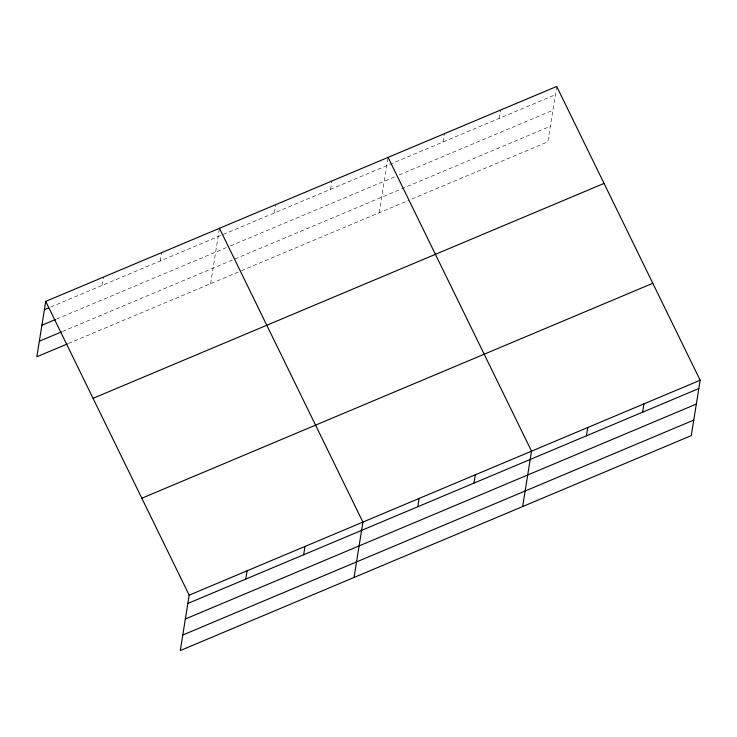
<?xml version="1.0" encoding="UTF-8"?>
<svg xmlns="http://www.w3.org/2000/svg" width="737" height="737" viewBox="0 0 737 737"><rect width="100%" height="100%" fill="white"/><g stroke="black" fill="none" stroke-linecap="round" stroke-linejoin="round"><path stroke-width="0.55" stroke-dasharray="3.69 2.76" d="M102.305 285.32L103.631 277.029M160.215 260.962L161.541 252.662M210.579 283.69L219.451 228.304M274.33 212.956L275.666 204.665M330.545 189.317L331.871 181.026M379.205 212.763L388.077 157.377M442.955 142.029L444.282 133.738M499.161 118.39L500.497 110.099M556.702 86.45L547.831 141.836L409.965 199.819M50.706 307.025L555.376 94.751M56.648 319.02L226.241 247.678M230.488 245.891L394.866 176.751M399.104 174.964L552.879 110.283M62.507 331.484L550.318 126.294M68.44 343.479L240.28 271.198M241.34 270.746L408.897 200.271"/><path stroke-width="1.11" d="M45.722 301.387L189.169 595.164L180.298 650.55L691.278 435.613L700.15 380.237L556.702 86.45L45.722 301.387L36.85 356.763L67.389 343.921M245.753 579.107L247.079 570.807M303.662 554.749L304.989 546.449M354.036 577.467L362.899 522.091L219.451 228.304M417.787 506.743L419.113 498.452M473.992 483.103L475.319 474.803M522.653 506.54L531.524 451.164L388.077 157.377M586.403 435.816L587.73 427.524M642.618 412.176L643.945 403.876M44.395 309.678L48.605 307.909M41.898 325.22L55.588 319.462M39.337 341.222L61.447 331.926M93.055 398.33L604.036 183.402M141.836 498.221L652.807 283.284M189.169 595.164L700.15 380.237M187.843 603.465L698.823 388.537M185.356 618.997L696.336 404.069M182.785 635.008L693.766 420.081"/></g></svg>
